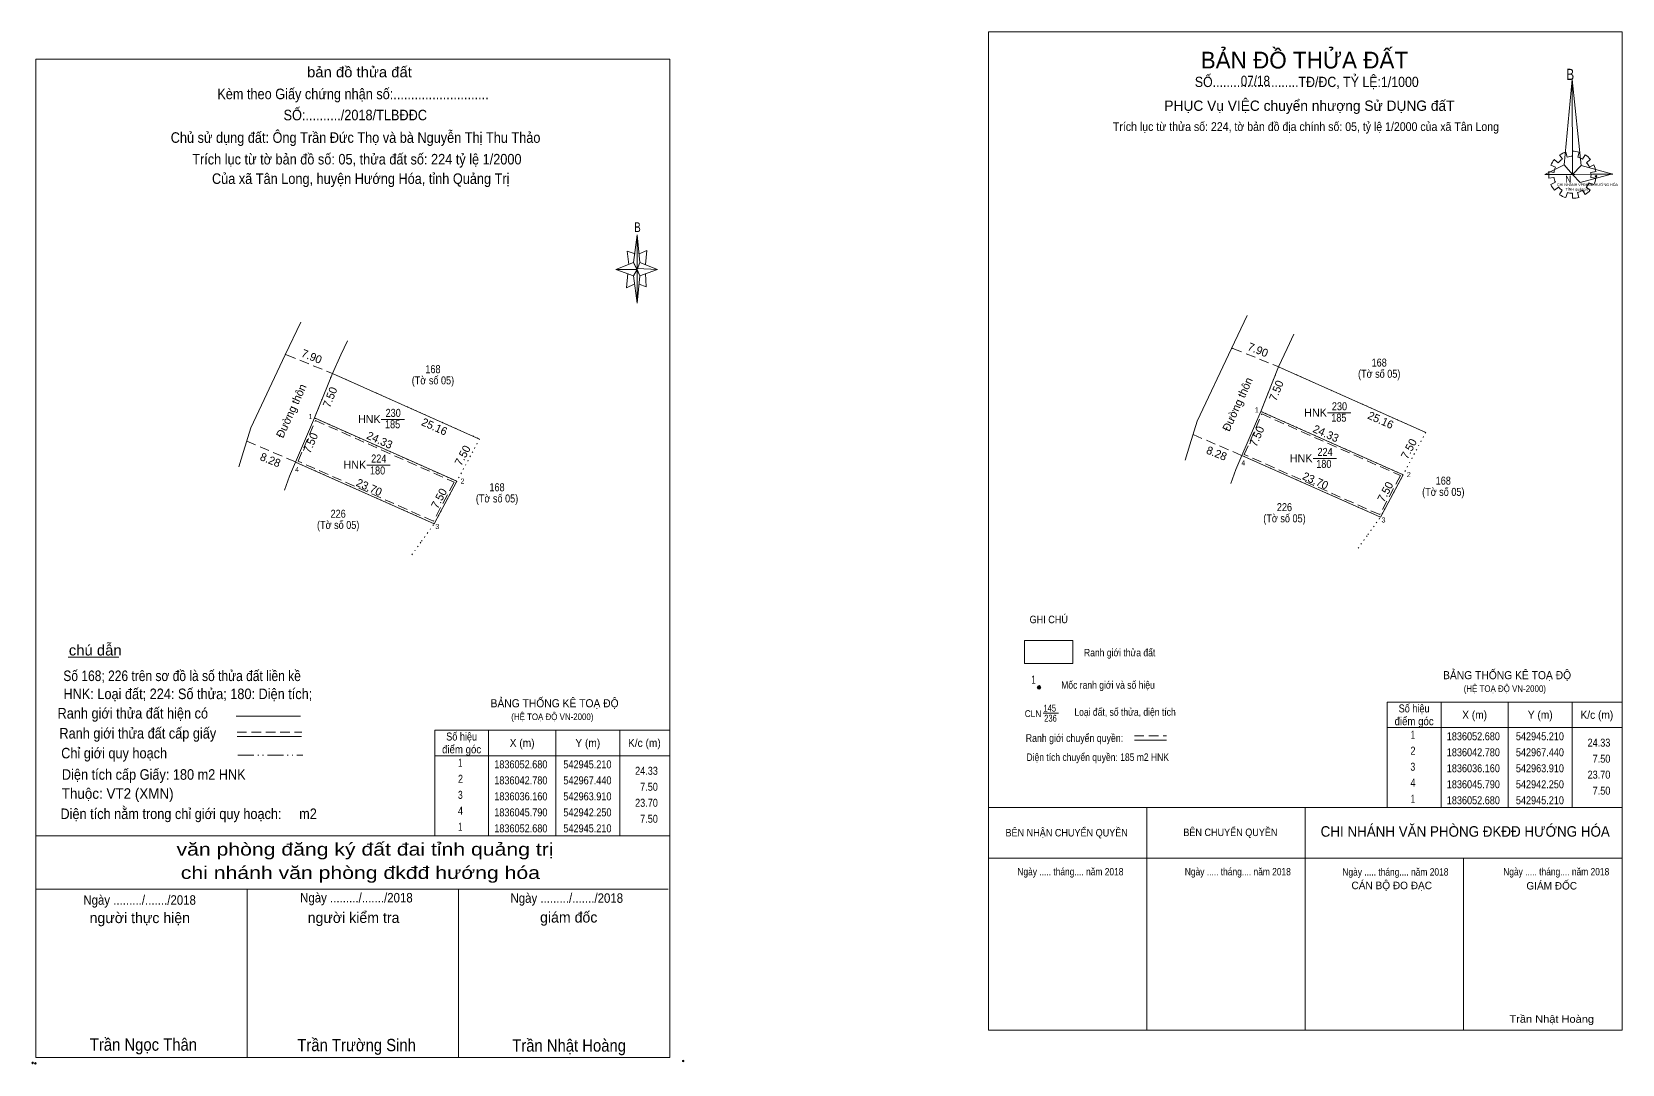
# Model space of a CAD drawing. Header units: metres. Extents: x 542624 to 552003, y 1835779 to 1840798.
# Drawn here: x 542631.1 to 542879.5, y 1835781.1 to 1835942.4 of the extents above; entities that cross this region are included whole.
import ezdxf
from ezdxf.enums import TextEntityAlignment as Align

# ---------------------------------------------------------------- set-up
doc = ezdxf.new("R2010")
doc.units = ezdxf.units.M
doc.header["$LTSCALE"] = 0.5
doc.header["$PDMODE"] = 32
doc.header["$PDSIZE"] = 0.25
for name, pattern in [('DASH_DOUBLE_DOT', [9.2, 5, -1.2, 0.3, -1.2, 0.3, -1.2]), ('DOTTED', [1.5, 0.3, -1.2]), ('MEDIUM_DASHED', [4.5, 3, -1.5])]:
    doc.linetypes.add(name, pattern=pattern)
for name, color, linetype, lineweight in [('1', 7, 'Continuous', 13), ('10', 7, 'Continuous', 13), ('13', 7, 'MEDIUM_DASHED', 13), ('17', 7, 'Continuous', 13), ('23', 7, 'Continuous', 13), ('5', 7, 'Continuous', 13), ('52', 7, 'Continuous', 13), ('6', 7, 'Continuous', 13), ('63', 7, 'Continuous', 13)]:
    doc.layers.add(name, color=color, linetype=linetype, lineweight=lineweight)
doc.layers.add('7', color=7, linetype='Continuous')

msp = doc.modelspace()

# ---------------------------------------------------------------- hatches: boundary and pattern name
at = {"layer": '1'}
h = msp.add_hatch(color=256, dxfattribs=at)
edge = h.paths.add_edge_path()
edge.add_ellipse((542788.4044, 1835839.9905), major_axis=(0, 0.2857), ratio=0.95813483, start_angle=0, end_angle=360)

# ---------------------------------------------------------------- linework, layer by layer
for p, q in [((542868.87, 1835922.47), (542869.47, 1835921.95)), ((542870.15, 1835922.52), (542869.71, 1835923.18)), ((542870.7, 1835923.63), (542870.89, 1835922.85)), ((542871.71, 1835922.98), (542871.73, 1835923.78)), ((542872.76, 1835923.63), (542872.57, 1835922.83)), ((542873.29, 1835922.52), (542873.72, 1835923.18)), ((542874.51, 1835922.47), (542873.91, 1835921.97)), ((542874.34, 1835921.3), (542875.06, 1835921.65)), ((542868.03, 1835920.6), (542868.83, 1835920.47)), ((542868.83, 1835919.67), (542868.03, 1835919.54)), ((542869.07, 1835921.27), (542868.35, 1835921.57)), ((542871.32, 1835920.12), (542872.09, 1835920.12)), ((542875.4, 1835920.6), (542874.58, 1835920.47)), ((542874.58, 1835919.67), (542875.4, 1835919.54)), ((542868.35, 1835918.57), (542869.07, 1835918.92)), ((542869.55, 1835918.17), (542868.92, 1835917.67)), ((542869.71, 1835916.99), (542870.12, 1835917.69)), ((542870.94, 1835917.32), (542870.7, 1835916.54)), ((542871.71, 1835916.41), (542871.71, 1835917.19)), ((542872.5, 1835917.32), (542872.74, 1835916.56)), ((542873.72, 1835916.99), (542873.29, 1835917.67)), ((542873.86, 1835918.17), (542874.51, 1835917.69)), ((542875.09, 1835918.54), (542874.3, 1835918.84)), ((542789.06, 1835835.99), (542791.42, 1835835.99)), ((542780.49, 1835821.2), (542879.49, 1835821.2)), ((542805.24, 1835821.2), (542805.24, 1835786.45)), ((542829.99, 1835821.2), (542829.99, 1835786.45)), ((542780.49, 1835813.32), (542879.49, 1835813.32)), ((542854.71, 1835813.32), (542854.71, 1835786.45))]:
    msp.add_line(p, q, dxfattribs=at)
at = {"layer": '1', "linetype": 'DOTTED'}
for p, q in [((542693.94, 1835865.57), (542672.28, 1835875.2)), ((542841.74, 1835866.6), (542820.08, 1835876.23)), ((542691.97, 1835862.83), (542693.94, 1835865.57)), ((542839.77, 1835863.86), (542841.74, 1835866.6)), ((542690.45, 1835860.72), (542691.97, 1835862.83)), ((542838.25, 1835861.75), (542839.77, 1835863.86))]:
    msp.add_line(p, q, dxfattribs=at)
at = {"layer": '1'}
for points in [[(542780.49, 1835786.45), (542780.49, 1835942.43), (542879.49, 1835942.43), (542879.49, 1835786.45)], [(542780.49, 1835786.45), (542780.49, 1835942.43), (542879.49, 1835942.43), (542879.49, 1835786.45)], [(542871.66, 1835935), (542871.71, 1835920.15), (542870.41, 1835921.62)], [(542871.66, 1835935), (542871.71, 1835920.15), (542873.07, 1835921.52)], [(542867.39, 1835920.15), (542870.41, 1835921.62), (542871.71, 1835920.15)], [(542878.04, 1835920.2), (542871.71, 1835920.15), (542873.07, 1835921.52)], [(542877.99, 1835920.22), (542872.95, 1835918.87), (542871.71, 1835920.15)], [(542675.24, 1835882.09), (542697.47, 1835872.19), (542693.94, 1835865.57), (542672.28, 1835875.2)], [(542823.04, 1835883.12), (542845.27, 1835873.22), (542841.74, 1835866.6), (542820.08, 1835876.23)], [(542786.16, 1835847.31), (542793.69, 1835847.31), (542793.69, 1835843.72), (542786.16, 1835843.72)]]:
    msp.add_lwpolyline(points, close=True, dxfattribs=at)
at = {"layer": '1', "linetype": 'DOTTED'}
for points in [[(542825.83, 1835890.08), (542848.81, 1835879.83), (542845.27, 1835873.22), (542823.04, 1835883.12)], [(542678.03, 1835889.05), (542701.01, 1835878.8), (542697.47, 1835872.19), (542675.24, 1835882.09)]]:
    msp.add_lwpolyline(points, close=True, dxfattribs=at)
at = {"layer": '1', "linetype": 'MEDIUM_DASHED'}
for points in [[(542823.2, 1835882.72), (542844.85, 1835873.08), (542841.61, 1835866.99), (542820.47, 1835876.38)], [(542675.4, 1835881.69), (542697.05, 1835872.05), (542693.81, 1835865.96), (542672.67, 1835875.35)]]:
    msp.add_lwpolyline(points, close=True, dxfattribs=at)
at = {"layer": '1', "linetype": 'DOTTED'}
for points in [[(542848.81, 1835879.83), (542845.27, 1835873.22), (542841.74, 1835866.6)], [(542701.01, 1835878.8), (542697.47, 1835872.19), (542693.94, 1835865.57)]]:
    msp.add_lwpolyline(points, dxfattribs=at)
at = {"layer": '1'}
for centre, major_axis, start_param, end_param in [((542871.7173, 1835920.0939), (3.7014, 0), 2.43958176, 2.72400246), ((542871.7173, 1835920.0939), (2.9009, 0), 2.13373541, 2.44496261), ((542871.7173, 1835920.0939), (3.7014, 0), 1.84955988, 2.13900916), ((542871.7173, 1835920.0939), (2.9009, 0), 1.56985589, 1.85611068), ((542871.7173, 1835920.0939), (3.7014, 0), 1.27924208, 1.56332225), ((542871.7173, 1835920.0939), (2.9009, 0), 1.00270906, 1.2755622), ((542871.7173, 1835920.0939), (3.7014, 0), 0.71056237, 0.99687234), ((542871.7173, 1835920.0939), (2.9009, 0), 0.42678376, 0.70646463), ((542871.7173, 1835920.0939), (3.7014, 0), 0.1390515, 0.43393316), ((542871.7173, 1835920.0939), (3.7014, 0), 3.00667928, 3.29139349), ((542871.7173, 1835920.0939), (2.9009, 0), 2.72368549, 3.01515824), ((542871.7173, 1835920.0939), (2.9009, 0), 3.28229955, 3.56105054), ((542871.7173, 1835920.0939), (2.9009, 0), 6.13558388, 6.41618463), ((542871.7173, 1835920.0939), (3.7014, 0), 5.85230288, 6.13839648), ((542871.7173, 1835920.0939), (3.7014, 0), 3.56988637, 3.85691866), ((542871.7173, 1835920.0939), (2.9009, 0), 3.86077574, 4.13258255), ((542871.6962, 1835920.0719), (3.7014, 0), 4.1470906, 4.43659307), ((542871.7173, 1835920.0939), (2.9009, 0), 4.43854677, 4.71314001), ((542871.7173, 1835920.0939), (2.9009, 0), 4.99087134, 5.28933161), ((542871.7173, 1835920.0939), (3.7014, 0), 5.28561416, 5.56798705), ((542871.7173, 1835920.0939), (2.9009, 0), 5.56137327, 5.83951437), ((542871.7173, 1835920.0939), (3.7014, 0), 4.71301008, 4.99761054)]:
    msp.add_ellipse(centre, major_axis=major_axis, ratio=0.995001, start_param=start_param, end_param=end_param, dxfattribs=at)
msp.add_ellipse((542788.4044, 1835839.9905), major_axis=(0, 0.2857), ratio=0.958135, dxfattribs=at)
msp.add_point((542875.4, 1835919.85), dxfattribs=at)
at = {"layer": '10'}
for p, q in [((542665.32, 1835880.55), (542664.16, 1835876.84)), ((542813.12, 1835881.58), (542811.96, 1835877.87)), ((542811.96, 1835877.87), (542811.22, 1835875.51)), ((542664.16, 1835876.84), (542663.42, 1835874.48))]:
    msp.add_line(p, q, dxfattribs=at)
for points in [[(542673.09, 1835897.07), (542670.68, 1835891.94), (542665.32, 1835880.55)], [(542820.89, 1835898.1), (542818.48, 1835892.97), (542813.12, 1835881.58)]]:
    msp.add_lwpolyline(points, dxfattribs=at)
at = {"layer": '13'}
msp.add_line((542803.3, 1835832.42), (542808.31, 1835832.42), dxfattribs=at)
at = {"layer": '13', "linetype": 'Continuous'}
msp.add_line((542803.33, 1835831.73), (542808.34, 1835831.73), dxfattribs=at)
at = {"layer": '17'}
msp.add_line((542636.74, 1835844.74), (542644.7, 1835844.74), dxfattribs=at)
at = {"layer": '23'}
for p, q in [((542825.83, 1835890.08), (542848.81, 1835879.83)), ((542678.03, 1835889.05), (542701.01, 1835878.8))]:
    msp.add_line(p, q, dxfattribs=at)
at = {"layer": '23', "linetype": 'DOTTED'}
for p, q in [((542675.24, 1835882.09), (542697.47, 1835872.19)), ((542823.04, 1835883.12), (542845.27, 1835873.22))]:
    msp.add_line(p, q, dxfattribs=at)
at = {"layer": '5'}
for p, q in [((542631.72, 1835782.17), (542631.72, 1835938.15)), ((542725.08, 1835906.4), (542725.63, 1835910.7)), ((542725.08, 1835904.32), (542722.33, 1835905.3)), ((542726.07, 1835904.32), (542725.63, 1835900.02)), ((542726.07, 1835906.4), (542728.82, 1835905.3)), ((542726.95, 1835904.64), (542727.06, 1835902.56)), ((542727.06, 1835902.56), (542725.96, 1835903)), ((542631.72, 1835816.81), (542730.72, 1835816.81)), ((542631.72, 1835808.45), (542730.5, 1835808.45)), ((542631.72, 1835808.45), (542730.5, 1835808.45)), ((542631.72, 1835808.45), (542730.5, 1835808.45)), ((542664.72, 1835782.17), (542664.72, 1835808.45)), ((542697.72, 1835782.17), (542697.72, 1835808.45))]:
    msp.add_line(p, q, dxfattribs=at)
for points in [[(542780.49, 1835942.43), (542879.49, 1835942.43), (542879.49, 1835786.45), (542780.49, 1835786.45)], [(542725.63, 1835910.7), (542726.07, 1835906.4), (542725.63, 1835905.3)], [(542725.63, 1835905.3), (542722.33, 1835905.3), (542725.08, 1835906.4), (542726.07, 1835904.32), (542728.82, 1835905.3), (542725.63, 1835905.42)], [(542725.63, 1835905.3), (542725.63, 1835900.02), (542725.08, 1835904.32)]]:
    msp.add_lwpolyline(points, close=True, dxfattribs=at)
for points in [[(542631.72, 1835938.15), (542730.72, 1835938.15), (542730.72, 1835782.17)], [(542725.3, 1835907.72), (542724.09, 1835908.16), (542724.31, 1835906.08)], [(542725.96, 1835907.72), (542727.17, 1835908.28), (542726.95, 1835906.08)], [(542725.63, 1835905.3), (542725.08, 1835906.4), (542722.33, 1835905.3)], [(542724.2, 1835904.64), (542723.98, 1835902.44), (542725.19, 1835903)], [(542725.63, 1835905.3), (542726.07, 1835904.32), (542728.82, 1835905.3)], [(542730.72, 1835782.17), (542631.72, 1835782.17), (542631.72, 1835808.45)]]:
    msp.add_lwpolyline(points, dxfattribs=at)
for p in [(542631.21, 1835781.32), (542631.65, 1835781.24)]:
    msp.add_point(p, dxfattribs=at)
at = {"layer": '52'}
for points in [[(542828.19, 1835895.17), (542827.17, 1835892.97), (542825.83, 1835890.08)], [(542680.39, 1835894.14), (542679.37, 1835891.94), (542678.03, 1835889.05)], [(542825.83, 1835890.08), (542823.04, 1835883.12), (542820.08, 1835876.23)], [(542678.03, 1835889.05), (542675.24, 1835882.09), (542672.28, 1835875.2)], [(542672.28, 1835875.2), (542671.35, 1835873), (542670.57, 1835870.83)], [(542820.08, 1835876.23), (542819.15, 1835874.03), (542818.37, 1835871.86)]]:
    msp.add_lwpolyline(points, dxfattribs=at)
at = {"layer": '6'}
for p, q in [((542662.99, 1835835.52), (542673.04, 1835835.52)), ((542663.14, 1835832.3), (542673.19, 1835832.3))]:
    msp.add_line(p, q, dxfattribs=at)
at = {"layer": '6', "linetype": 'MEDIUM_DASHED'}
msp.add_line((542663.14, 1835832.98), (542673.26, 1835832.98), dxfattribs=at)
at = {"layer": '6'}
msp.add_point((542732.82, 1835781.61), dxfattribs=at)
at = {"layer": '63'}
for p, q in [((542833.47, 1835882.88), (542837.1, 1835882.88)), ((542685.67, 1835881.85), (542689.3, 1835881.85)), ((542683.42, 1835874.72), (542687.05, 1835874.72)), ((542831.22, 1835875.75), (542834.85, 1835875.75)), ((542851.19, 1835837.7), (542851.19, 1835821.2)), ((542861.69, 1835837.7), (542861.69, 1835821.2)), ((542871.69, 1835837.7), (542871.69, 1835821.2)), ((542702.42, 1835833.31), (542702.42, 1835816.81)), ((542712.92, 1835833.31), (542712.92, 1835816.81)), ((542722.92, 1835833.31), (542722.92, 1835816.81)), ((542842.79, 1835833.7), (542879.49, 1835833.7)), ((542694.02, 1835829.31), (542730.72, 1835829.31))]:
    msp.add_line(p, q, dxfattribs=at)
at = {"layer": '63', "linetype": 'MEDIUM_DASHED'}
for p, q in [((542812.47, 1835879.5), (542820.08, 1835876.23)), ((542664.67, 1835878.47), (542672.28, 1835875.2))]:
    msp.add_line(p, q, dxfattribs=at)
at = {"layer": '63', "linetype": 'DASH_DOUBLE_DOT'}
msp.add_line((542663.28, 1835829.4), (542673.4, 1835829.4), dxfattribs=at)
at = {"layer": '63', "linetype": 'MEDIUM_DASHED'}
for points in [[(542670.71, 1835892), (542670.86, 1835891.94), (542678.04, 1835889.05)], [(542818.51, 1835893.03), (542818.66, 1835892.97), (542825.84, 1835890.08)]]:
    msp.add_lwpolyline(points, dxfattribs=at)
at = {"layer": '63'}
for points in [[(542842.79, 1835837.7), (542879.49, 1835837.7), (542879.49, 1835821.2), (542842.79, 1835821.2)], [(542694.02, 1835833.31), (542730.72, 1835833.31), (542730.72, 1835816.81), (542694.02, 1835816.81)]]:
    msp.add_lwpolyline(points, close=True, dxfattribs=at)

# ---------------------------------------------------------------- texts
at = {"layer": '1'}
for s, height, p in [('BẢN ĐỒ THỬA ĐẤT', 2.621, (542829.855, 1835936.7)), ('PHỤC Vụ VIỆC chuyển nhượng Sử DỤNG đấT', 1.605, (542830.64, 1835930.08)), ('HNK', 1.25, (542683.795, 1835881.28)), ('HNK', 1.25, (542831.595, 1835882.31)), ('HNK', 1.25, (542681.545, 1835874.15)), ('HNK', 1.25, (542829.345, 1835875.18))]:
    msp.add_text(s, height=height, dxfattribs=at).set_placement(p, align=Align.CENTER)
for s, height, width, p in [('B', 1.743, 0.8, (542870.75, 1835934.9)), ('N', 1.089, 0.9, (542870.58, 1835918.88)), ('CHI NHÁNH VPĐKĐĐ-HƯỚNG HÓA', 0.4123, 0.95, (542869.31, 1835918.32)), ('TỈNH quảng trị', 0.4125, 1.05, (542870.63, 1835917.61)), ('145', 1.07, 0.8, (542789.09, 1835836.21)), ('236', 1.07, 0.8, (542789.21, 1835834.64))]:
    msp.add_text(s, height=height, dxfattribs=dict(at, width=width)).set_placement(p)
for s, height, width, p in [('SỐ.........................TĐ/ĐC, TỶ LỆ:1/1000', 1.604, 0.9, (542830.225, 1835933.8)), ('07/18', 1.606, 0.85, (542822.195, 1835933.96)), ('230', 1.25, 0.85, (542835.33, 1835883.29)), ('230', 1.25, 0.85, (542687.53, 1835882.26)), ('185', 1.25, 0.85, (542835.235, 1835881.51)), ('185', 1.25, 0.85, (542687.435, 1835880.48)), ('224', 1.25, 0.85, (542833.08, 1835876.16)), ('180', 1.25, 0.85, (542685.09, 1835873.26)), ('224', 1.25, 0.85, (542685.28, 1835875.13)), ('180', 1.25, 0.85, (542832.89, 1835874.29)), ('226', 1.25, 0.85, (542678.935, 1835866.5)), ('(Tờ số 05)', 1.25, 0.85, (542826.74, 1835865.78)), ('226', 1.25, 0.85, (542826.735, 1835867.53)), ('(Tờ số 05)', 1.25, 0.85, (542678.94, 1835864.75)), ('GHI CHÚ', 1.176, 0.9, (542789.925, 1835850.02)), ('Ranh giới thửa đất', 1.176, 0.85, (542800.995, 1835844.84)), ('BẢNG THỐNG KÊ TOẠ ĐỘ ', 1.265, 0.95, (542861.735, 1835841.27)), ('1', 1.283, 0.7, (542787.535, 1835840.56)), ('Mốc ranh giới và số hiệu', 1.176, 0.85, (542799.18, 1835839.78)), ('(HỆ TOẠ ĐỘ VN-2000)', 1.027, 0.9, (542861.16, 1835839.28)), ('BẢNG THỐNG KÊ TOẠ ĐỘ ', 1.265, 0.95, (542712.965, 1835836.88)), ('(HỆ TOẠ ĐỘ VN-2000)', 1.027, 0.9, (542712.39, 1835834.89)), ('Loại đất, số thửa, diện tích', 1.176, 0.85, (542801.84, 1835835.56))]:
    msp.add_text(s, height=height, dxfattribs=dict(at, width=width)).set_placement(p, align=Align.CENTER)
for s, height, width, p in [('CLN', 1.07, 0.9, (542788.75, 1835835.36)), ('BÊN NHẬN CHUYỂN QUYỀN', 1.176, 0.9, (542802.28, 1835816.7)), ('BÊN CHUYỂN QUYỀN', 1.176, 0.9, (542825.65, 1835816.76)), ('CHI NHÁNH VĂN PHÒNG ĐKĐĐ HƯỚNG HÓA', 1.646, 0.95, (542877.56, 1835816.66)), ('Ngày ..... tháng.... năm 2018', 1.155, 0.85, (542801.59, 1835810.62)), ('Ngày ..... tháng.... năm 2018', 1.155, 0.85, (542827.74, 1835810.62)), ('Ngày ..... tháng.... năm 2018', 1.155, 0.85, (542852.35, 1835810.58)), ('Ngày ..... tháng.... năm 2018', 1.155, 0.85, (542877.47, 1835810.62)), ('Trần Nhật Hoàng', 1.17, 1.1, (542875.09, 1835787.59))]:
    msp.add_text(s, height=height, dxfattribs=dict(at, width=width)).set_placement(p, align=Align.RIGHT)
for s, height, p in [('CÁN BỘ ĐO ĐẠC', 1.176, (542849.79, 1835808.46)), ('GIÁM ĐỐC', 1.17, (542872.44, 1835808.41))]:
    msp.add_text(s, height=height, dxfattribs=at).set_placement(p, align=Align.RIGHT)
at = {"layer": '13', "width": 0.85}
for s, height, p in [('Ranh giới chuyển quyền:', 1.205, (542793.935, 1835831.47)), ('Diện tích chuyển quyền: 185 m2 HNK', 1.17, (542797.57, 1835828.5))]:
    msp.add_text(s, height=height, dxfattribs=at).set_placement(p, align=Align.CENTER)
at = {"layer": '5'}
for s, height, width, p in [('bản đồ thửa đất', 1.65, 1.05, (542682.26, 1835935.32)), ('Kèm theo Giấy chứng nhận số:...........................', 1.65, 0.9, (542681.25, 1835931.9)), ('SỐ:........../2018/TLBĐĐC', 1.65, 0.9, (542681.605, 1835928.6)), ('Chủ sử dụng đất: Ông Trần Đức Thọ và bà Nguyễn Thị Thu Thảo', 1.65, 0.9, (542681.655, 1835925.08)), ('Trích lục từ tờ bản đồ số: 05, thửa đất số: 224 tỷ lệ 1/2000 ', 1.65, 0.9, (542682.135, 1835921.7)), ('Của xã Tân Long, huyện Hướng Hóa, tỉnh Quảng Trị', 1.65, 0.9, (542682.455, 1835918.66)), ('B', 1.515, 0.75, (542725.685, 1835911.14)), ('văn phòng đăng ký đất đai tỉnh quảng trị', 1.98, 1.25, (542683.125, 1835813.71)), ('chi nhánh văn phòng đkđđ hướng hóa', 1.98, 1.25, (542682.405, 1835810.06)), ('Ngày ........./......./2018', 1.485, 0.9, (542647.925, 1835806.03)), ('Ngày ........./......./2018', 1.485, 0.9, (542681.785, 1835806.39)), ('Ngày ........./......./2018', 1.485, 0.9, (542714.645, 1835806.33)), ('Trần Ngọc Thân', 1.925, 0.9, (542648.515, 1835783.22)), ('Trần Trường Sinh', 1.925, 0.9, (542681.815, 1835783.15)), ('Trần Nhật Hoàng', 1.925, 0.9, (542715.005, 1835783.08))]:
    msp.add_text(s, height=height, dxfattribs=dict(at, width=width)).set_placement(p, align=Align.CENTER)
for s, p in [('người thực hiện', (542647.955, 1835803.16)), ('người kiểm tra', (542681.34, 1835803.19)), ('giám đốc', (542714.945, 1835803.25))]:
    msp.add_text(s, height=1.65, dxfattribs=at).set_placement(p, align=Align.CENTER)
at = {"layer": '6'}
for s, width, p in [('chú dẫn', 1.05, (542640.99, 1835844.98)), ('Ranh giới thửa đất hiện có ', 0.9, (542647.135, 1835835.13)), ('Ranh giới thửa đất cấp giấy', 0.9, (542647.64, 1835832)), ('Chỉ giới quy hoạch', 0.9, (542643.945, 1835828.9))]:
    msp.add_text(s, height=1.65, dxfattribs=dict(at, width=width)).set_placement(p, align=Align.CENTER)
for s, width, p in [('Số 168; 226 trên sơ đồ là số thửa đất liền kề', 0.85, (542636.01, 1835840.98)), ('HNK: Loại đất; 224: Số thửa; 180: Diện tích;', 0.9, (542636.03, 1835838.16)), ('Diện tích cấp Giấy: 180 m2 HNK', 0.9, (542635.79, 1835825.56)), ('Thuộc: VT2 (XMN)', 0.95, (542635.76, 1835822.58)), ('Diện tích nằm trong chỉ giới quy hoạch:     m2', 0.9, (542635.56, 1835819.42))]:
    msp.add_text(s, height=1.65, dxfattribs=dict(at, width=width)).set_placement(p)
at = {"layer": '63'}
for s, rotation, p in [('7.90', 338.077, (542674.5667, 1835891.1215)), ('7.90', 338.077, (542822.3667, 1835892.1515)), ('Đường thôn', 65.618, (542672.1787, 1835882.942)), ('7.50', 68.156, (542678.2463, 1835885.1075)), ('Đường thôn', 65.618, (542819.9787, 1835883.972)), ('7.50', 68.156, (542826.0463, 1835886.1375)), ('25.16', 335.961, (542693.7154, 1835880.1601)), ('25.16', 335.961, (542841.5154, 1835881.1901)), ('7.50', 66.751, (542675.2009, 1835877.9383)), ('24.33', 335.994, (542685.1607, 1835878.0624)), ('7.50', 66.751, (542823.0009, 1835878.9683)), ('24.33', 335.994, (542832.9607, 1835879.0924)), ('7.50', 61.829, (542698.922, 1835875.9449)), ('8.28', 338.077, (542815.9167, 1835875.9796)), ('7.50', 61.829, (542846.722, 1835876.9749)), ('8.28', 338.077, (542668.1167, 1835874.9496)), ('23.70', 336.03, (542683.5211, 1835870.6903)), ('23.70', 336.03, (542831.3211, 1835871.7203)), ('7.50', 61.932, (542843.039, 1835870.2559)), ('7.50', 61.932, (542695.239, 1835869.2259))]:
    msp.add_text(s, height=1.25, rotation=rotation, dxfattribs=at).set_placement(p, align=Align.CENTER)
for s, width, p in [('168', 0.85, (542693.735, 1835889.09)), ('(Tờ số 05)', 0.85, (542841.54, 1835888.37)), ('168', 0.85, (542841.535, 1835890.12)), ('(Tờ số 05)', 0.85, (542693.74, 1835887.34)), ('168', 0.85, (542851.545, 1835871.67)), ('(Tờ số 05)', 0.85, (542703.75, 1835868.89)), ('168', 0.85, (542703.745, 1835870.64)), ('(Tờ số 05)', 0.85, (542851.55, 1835869.92)), ('Số hiệu', 0.85, (542846.99, 1835836.08)), ('điểm góc', 0.9, (542846.99, 1835834.08)), ('X (m)', 0.95, (542856.44, 1835835.08)), ('Y (m)', 0.95, (542866.695, 1835835.08)), ('K/c (m)', 0.95, (542875.535, 1835835.08)), ('Số hiệu', 0.85, (542698.22, 1835831.69)), (' 1', 0.75, (542846.61, 1835831.97)), ('1836052.680', 0.85, (542856.24, 1835831.73)), ('542945.210', 0.85, (542866.64, 1835831.73)), ('điểm góc', 0.9, (542698.22, 1835829.69)), ('X (m)', 0.95, (542707.67, 1835830.69)), ('Y (m)', 0.95, (542717.925, 1835830.69)), ('K/c (m)', 0.95, (542726.765, 1835830.69)), (' 2', 0.85, (542846.615, 1835829.47)), ('1836042.780', 0.85, (542856.24, 1835829.23)), ('542967.440', 0.85, (542866.64, 1835829.23)), (' 1', 0.75, (542697.84, 1835827.58)), ('1836052.680', 0.85, (542707.47, 1835827.34)), ('542945.210', 0.85, (542717.87, 1835827.34)), (' 3', 0.8, (542846.605, 1835826.97)), ('1836036.160', 0.85, (542856.24, 1835826.73)), ('542963.910', 0.85, (542866.64, 1835826.73)), (' 2', 0.85, (542697.845, 1835825.08)), ('1836042.780', 0.85, (542707.47, 1835824.84)), ('542967.440', 0.85, (542717.87, 1835824.84)), (' 4', 0.85, (542846.61, 1835824.47)), ('1836045.790', 0.85, (542856.24, 1835824.23)), ('542942.250', 0.85, (542866.64, 1835824.23)), (' 3', 0.8, (542697.835, 1835822.58)), ('1836036.160', 0.85, (542707.47, 1835822.34)), ('542963.910', 0.85, (542717.87, 1835822.34)), (' 1', 0.75, (542846.61, 1835821.97)), ('1836052.680', 0.85, (542856.24, 1835821.73)), ('542945.210', 0.85, (542866.64, 1835821.73)), (' 4', 0.85, (542697.84, 1835820.08)), ('1836045.790', 0.85, (542707.47, 1835819.84)), ('542942.250', 0.85, (542717.87, 1835819.84)), (' 1', 0.75, (542697.84, 1835817.58)), ('1836052.680', 0.85, (542707.47, 1835817.34)), ('542945.210', 0.85, (542717.87, 1835817.34))]:
    msp.add_text(s, height=1.25, dxfattribs=dict(at, width=width)).set_placement(p, align=Align.CENTER)
for s, height, width, p in [(' 1', 0.8, 0.9, (542674.92, 1835881.92)), (' 1', 0.8, 0.9, (542822.72, 1835882.95)), (' 4', 0.8, 0.95, (542672.82, 1835873.64)), (' 4', 0.8, 0.95, (542820.62, 1835874.67)), (' 2', 0.8, 0.9, (542698.66, 1835871.82)), (' 2', 0.8, 0.9, (542846.46, 1835872.85)), (' 3', 0.8, 0.95, (542694.72, 1835864.73)), (' 3', 0.8, 0.95, (542842.52, 1835865.76)), ('24.33', 1.25, 0.85, (542877.64, 1835830.73)), ('24.33', 1.25, 0.85, (542728.87, 1835826.34)), ('7.50', 1.25, 0.85, (542877.64, 1835828.23)), ('7.50', 1.25, 0.85, (542728.87, 1835823.84)), ('23.70', 1.25, 0.85, (542877.64, 1835825.73)), ('23.70', 1.25, 0.85, (542728.87, 1835821.34)), ('7.50', 1.25, 0.85, (542877.64, 1835823.23)), ('7.50', 1.25, 0.85, (542728.87, 1835818.84))]:
    msp.add_text(s, height=height, dxfattribs=dict(at, width=width)).set_placement(p, align=Align.RIGHT)
at = {"layer": '7', "width": 0.9}
msp.add_text('Trích lục từ thửa số: 224, tờ bản đồ địa chính số: 05, tỷ lệ 1/2000 của xã Tân Long', height=1.37, dxfattribs=at).set_placement((542830.095, 1835926.93), align=Align.CENTER)

doc.saveas('drawing.dxf')
